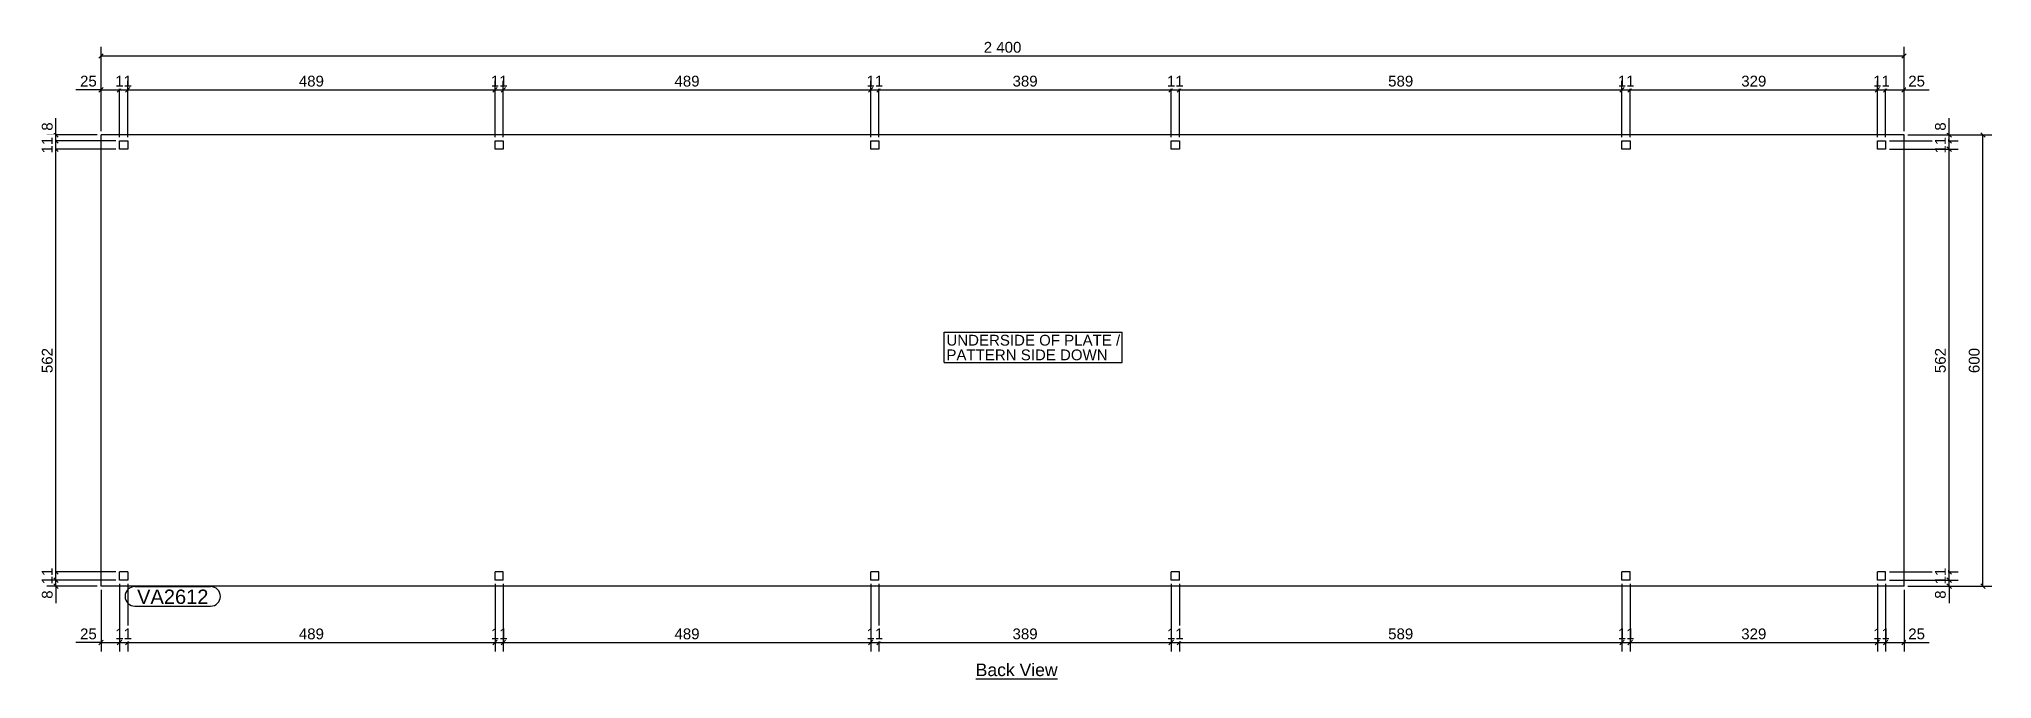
# Model space of a CAD drawing. Header units: millimetres. Extents: x 12 to 2612, y 22 to 873.
import ezdxf

# ---------------------------------------------------------------- set-up
doc = ezdxf.new("R2010")
doc.units = ezdxf.units.MM
doc.styles.add('Arial', font='ARIAL.TTF', dxfattribs={"height": 0.2})

# ---------------------------------------------------------------- blocks, each defined once
blk = doc.blocks.new('Unknown-35597276-11 - 5037')
at = {"color": 6, "linetype": 'Continuous'}
blk.add_line((1258.8, 22.5), (1367.7, 22.5), dxfattribs=at)
at = {"color": 0, "linetype": 'Continuous'}
blk.add_wipeout([(1367.7, 26.2), (1367.7, 43.8), (1258.8, 43.8), (1258.8, 26.2)], dxfattribs=at)
at = {"color": 6, "linetype": 'Continuous', "style": 'Arial'}
blk.add_text('Back View', height=16.71, dxfattribs=at).set_placement((1258.8, 26.2))
blk = doc.blocks.new('Part-35597276-5072 - 5037')
at = {"color": 30, "linetype": 'Continuous'}
for p, q in [((2494.5, 745.8), (94.5, 745.8)), ((94.5, 145.8), (94.5, 745.8)), ((119, 726.8), (119, 737.8)), ((119, 737.8), (130, 737.8)), ((130, 737.8), (130, 726.8)), ((619, 726.8), (619, 737.8)), ((619, 737.8), (630, 737.8)), ((630, 737.8), (630, 726.8)), ((1119, 726.8), (1119, 737.8)), ((1119, 737.8), (1130, 737.8)), ((1130, 737.8), (1130, 726.8)), ((1519, 726.8), (1519, 737.8)), ((1519, 737.8), (1530, 737.8)), ((1530, 737.8), (1530, 726.8)), ((2119, 726.8), (2119, 737.8)), ((2119, 737.8), (2130, 737.8)), ((2130, 737.8), (2130, 726.8)), ((2459, 726.8), (2459, 737.8)), ((2459, 737.8), (2470, 737.8)), ((2470, 737.8), (2470, 726.8)), ((2494.5, 145.8), (2494.5, 745.8)), ((130, 726.8), (119, 726.8)), ((630, 726.8), (619, 726.8)), ((1130, 726.8), (1119, 726.8)), ((1530, 726.8), (1519, 726.8)), ((2130, 726.8), (2119, 726.8)), ((2470, 726.8), (2459, 726.8)), ((130, 164.8), (119, 164.8)), ((119, 153.8), (119, 164.8)), ((130, 164.8), (130, 153.8)), ((630, 164.8), (619, 164.8)), ((619, 153.8), (619, 164.8)), ((630, 153.8), (630, 164.8)), ((1130, 164.8), (1119, 164.8)), ((1119, 153.8), (1119, 164.8)), ((1130, 153.8), (1130, 164.8)), ((1530, 164.8), (1519, 164.8)), ((1519, 153.8), (1519, 164.8)), ((1530, 153.8), (1530, 164.8)), ((2130, 164.8), (2119, 164.8)), ((2119, 153.8), (2119, 164.8)), ((2130, 153.8), (2130, 164.8)), ((2470, 164.8), (2459, 164.8)), ((2459, 153.8), (2459, 164.8)), ((2470, 153.8), (2470, 164.8)), ((2494.5, 145.8), (94.5, 145.8)), ((130, 153.8), (119, 153.8)), ((630, 153.8), (619, 153.8)), ((1130, 153.8), (1119, 153.8)), ((1530, 153.8), (1519, 153.8)), ((2130, 153.8), (2119, 153.8)), ((2470, 153.8), (2459, 153.8))]:
    blk.add_line(p, q, dxfattribs=at)
blk = doc.blocks.new('StraightDimension-35597276-5247 - 5037')
at = {"color": 7, "linetype": 'Continuous'}
for p, q in [((2119, 148.8), (2119, 58.8)), ((2130, 148.8), (2130, 58.8)), ((2116, 67.7), (2122, 73.8)), ((2119, 70.8), (2130, 70.8)), ((2133, 73.8), (2127, 67.7))]:
    blk.add_line(p, q, dxfattribs=at)
at = {"color": 0}
blk.add_wipeout([(2138.6, 72.3), (2138.6, 93.2), (2110.4, 93.2), (2110.4, 72.3)], dxfattribs=at)
at = {"color": 96, "style": 'Arial'}
blk.add_text('11', height=14.33, dxfattribs=at).set_placement((2113.4, 75.2))
blk = doc.blocks.new('StraightDimension-35597276-5078 - 5037')
at = {"color": 7, "linetype": 'Continuous'}
for p, q in [((37.5, 723.7), (31.5, 729.8)), ((114, 726.8), (22.5, 726.8)), ((34.5, 164.7), (34.5, 726.8)), ((114, 164.7), (22.5, 164.7)), ((31.5, 167.8), (37.5, 161.7))]:
    blk.add_line(p, q, dxfattribs=at)
at = {"color": 0}
blk.add_wipeout([(33, 465.4), (12, 465.4), (12, 426.1), (33, 426.1)], dxfattribs=at)
at = {"color": 96, "style": 'Arial'}
blk.add_text('562', height=14.33, rotation=90.0002, dxfattribs=at).set_placement((30, 429.1))
blk = doc.blocks.new('StraightDimension-35597276-5309 - 5037')
at = {"color": 7, "linetype": 'Continuous'}
for p, q in [((91.5, 802.7), (97.5, 808.8)), ((94.5, 750.8), (94.5, 817.8)), ((122, 808.8), (116, 802.7)), ((119, 742.8), (119, 817.8)), ((94.5, 805.8), (119, 805.8))]:
    blk.add_line(p, q, dxfattribs=at)
at = {"color": 0}
blk.add_wipeout([(91.9, 807.2), (91.9, 828.2), (63.6, 828.2), (63.6, 807.2)], dxfattribs=at)
at = {"color": 7, "linetype": 'Continuous'}
blk.add_line((94.5, 805.8), (61, 805.8), dxfattribs=at)
blk.add_line((94.5, 805.8), (61, 805.8), dxfattribs=at)
at = {"color": 96, "style": 'Arial'}
blk.add_text('25', height=14.33, dxfattribs=at).set_placement((66.6, 810.2))
blk = doc.blocks.new('StraightDimension-35597276-5245 - 5037')
at = {"color": 7, "linetype": 'Continuous'}
for p, q in [((2459, 148.8), (2459, 58.8)), ((2470, 148.8), (2470, 58.8)), ((2456, 67.7), (2462, 73.8)), ((2459, 70.8), (2470, 70.8)), ((2473, 73.8), (2467, 67.7))]:
    blk.add_line(p, q, dxfattribs=at)
at = {"color": 0}
blk.add_wipeout([(2478.6, 72.3), (2478.6, 93.2), (2450.4, 93.2), (2450.4, 72.3)], dxfattribs=at)
at = {"color": 96, "style": 'Arial'}
blk.add_text('11', height=14.33, dxfattribs=at).set_placement((2453.4, 75.2))
blk = doc.blocks.new('StraightDimension-35597276-5306 - 5037')
at = {"color": 7, "linetype": 'Continuous'}
for p, q in [((616, 802.7), (622, 808.8)), ((619, 742.8), (619, 817.8)), ((633, 808.8), (627, 802.7)), ((630, 742.8), (630, 817.8)), ((619, 805.8), (630, 805.8))]:
    blk.add_line(p, q, dxfattribs=at)
at = {"color": 0}
blk.add_wipeout([(638.6, 807.2), (638.6, 828.3), (610.4, 828.3), (610.4, 807.2)], dxfattribs=at)
at = {"color": 96, "style": 'Arial'}
blk.add_text('11', height=14.33, dxfattribs=at).set_placement((613.4, 810.2))
blk = doc.blocks.new('StraightDimension-35597276-5076 - 5037')
at = {"color": 7, "linetype": 'Continuous'}
for p, q in [((89.5, 745.8), (22.5, 745.8)), ((114, 737.8), (22.5, 737.8)), ((31.5, 748.8), (37.5, 742.7)), ((37.5, 734.7), (31.5, 740.8)), ((34.5, 737.8), (34.5, 745.8))]:
    blk.add_line(p, q, dxfattribs=at)
at = {"color": 0}
blk.add_wipeout([(33, 765.5), (12, 765.5), (12, 748.4), (33, 748.4)], dxfattribs=at)
at = {"color": 7, "linetype": 'Continuous'}
blk.add_line((34.5, 745.8), (34.5, 768.1), dxfattribs=at)
blk.add_line((34.5, 745.8), (34.5, 768.1), dxfattribs=at)
at = {"color": 96, "style": 'Arial'}
blk.add_text('8', height=14.3, rotation=90.0002, dxfattribs=at).set_placement((30, 751.4))
blk = doc.blocks.new('StraightDimension-35597276-5077 - 5037')
at = {"color": 7, "linetype": 'Continuous'}
for p, q in [((114, 737.8), (22.5, 737.8)), ((31.5, 740.8), (37.5, 734.7)), ((37.5, 723.7), (31.5, 729.8)), ((34.5, 726.8), (34.5, 737.8)), ((114, 726.8), (22.5, 726.8))]:
    blk.add_line(p, q, dxfattribs=at)
at = {"color": 0}
blk.add_wipeout([(33, 746.4), (12, 746.4), (12, 718.1), (33, 718.1)], dxfattribs=at)
at = {"color": 96, "style": 'Arial'}
blk.add_text('11', height=14.33, rotation=90.0002, dxfattribs=at).set_placement((30, 721.1))
blk = doc.blocks.new('StraightDimension-35597276-5079 - 5037')
at = {"color": 7, "linetype": 'Continuous'}
for p, q in [((114, 164.7), (22.5, 164.7)), ((31.5, 167.8), (37.5, 161.7)), ((37.5, 150.7), (31.5, 156.8)), ((34.5, 153.8), (34.5, 164.7)), ((114, 153.8), (22.5, 153.8))]:
    blk.add_line(p, q, dxfattribs=at)
at = {"color": 0}
blk.add_wipeout([(33, 173.4), (12, 173.4), (12, 145.1), (33, 145.1)], dxfattribs=at)
at = {"color": 96, "style": 'Arial'}
blk.add_text('11', height=14.33, rotation=90.0002, dxfattribs=at).set_placement((30, 148.1))
blk = doc.blocks.new('StraightDimension-35597276-5253 - 5037')
at = {"color": 7, "linetype": 'Continuous'}
for p, q in [((619, 148.8), (619, 58.8)), ((630, 148.8), (630, 58.8)), ((616, 67.7), (622, 73.8)), ((619, 70.8), (630, 70.8)), ((633, 73.8), (627, 67.7))]:
    blk.add_line(p, q, dxfattribs=at)
at = {"color": 0}
blk.add_wipeout([(638.6, 72.3), (638.6, 93.2), (610.4, 93.2), (610.4, 72.3)], dxfattribs=at)
at = {"color": 96, "style": 'Arial'}
blk.add_text('11', height=14.33, dxfattribs=at).set_placement((613.4, 75.2))
blk = doc.blocks.new('StraightDimension-35597276-5080 - 5037')
at = {"color": 7, "linetype": 'Continuous'}
for p, q in [((31.5, 156.8), (37.5, 150.7)), ((114, 153.8), (22.5, 153.8)), ((89.5, 145.8), (22.5, 145.8)), ((37.5, 142.7), (31.5, 148.8)), ((34.5, 145.8), (34.5, 153.8))]:
    blk.add_line(p, q, dxfattribs=at)
at = {"color": 0}
blk.add_wipeout([(33, 143.1), (12, 143.1), (12, 126), (33, 126)], dxfattribs=at)
at = {"color": 7, "linetype": 'Continuous'}
blk.add_line((34.5, 145.8), (34.5, 123.4), dxfattribs=at)
blk.add_line((34.5, 145.8), (34.5, 123.4), dxfattribs=at)
at = {"color": 96, "style": 'Arial'}
blk.add_text('8', height=14.3, rotation=90.0002, dxfattribs=at).set_placement((30, 129))
blk = doc.blocks.new('StraightDimension-35597276-5202 - 5037')
at = {"color": 7, "linetype": 'Continuous'}
for p, q in [((2475, 737.8), (2566.5, 737.8)), ((2499.5, 745.8), (2566.5, 745.8)), ((2551.5, 748.8), (2557.5, 742.7)), ((2557.5, 734.7), (2551.5, 740.8)), ((2554.5, 737.8), (2554.5, 745.8))]:
    blk.add_line(p, q, dxfattribs=at)
at = {"color": 0}
blk.add_wipeout([(2553, 765.5), (2532, 765.5), (2532, 748.4), (2553, 748.4)], dxfattribs=at)
at = {"color": 7, "linetype": 'Continuous'}
blk.add_line((2554.5, 745.8), (2554.5, 768.1), dxfattribs=at)
blk.add_line((2554.5, 745.8), (2554.5, 768.1), dxfattribs=at)
at = {"color": 96, "style": 'Arial'}
blk.add_text('8', height=14.3, rotation=90.0002, dxfattribs=at).set_placement((2550, 751.4))
blk = doc.blocks.new('StraightDimension-35597276-5203 - 5037')
at = {"color": 7, "linetype": 'Continuous'}
for p, q in [((2475, 737.8), (2566.5, 737.8)), ((2551.5, 740.8), (2557.5, 734.7)), ((2557.5, 723.7), (2551.5, 729.8)), ((2554.5, 726.8), (2554.5, 737.8)), ((2475, 726.8), (2566.5, 726.8))]:
    blk.add_line(p, q, dxfattribs=at)
at = {"color": 0}
blk.add_wipeout([(2553, 746.4), (2532, 746.4), (2532, 718.1), (2553, 718.1)], dxfattribs=at)
at = {"color": 96, "style": 'Arial'}
blk.add_text('11', height=14.33, rotation=90.0002, dxfattribs=at).set_placement((2550, 721.1))
blk = doc.blocks.new('StraightDimension-35597276-5204 - 5037')
at = {"color": 7, "linetype": 'Continuous'}
for p, q in [((2557.5, 723.7), (2551.5, 729.8)), ((2475, 726.8), (2566.5, 726.8)), ((2554.5, 164.7), (2554.5, 726.8)), ((2475, 164.7), (2566.5, 164.7)), ((2551.5, 167.8), (2557.5, 161.7))]:
    blk.add_line(p, q, dxfattribs=at)
at = {"color": 0}
blk.add_wipeout([(2553, 465.4), (2532, 465.4), (2532, 426.1), (2553, 426.1)], dxfattribs=at)
at = {"color": 96, "style": 'Arial'}
blk.add_text('562', height=14.33, rotation=90.0002, dxfattribs=at).set_placement((2550, 429.1))
blk = doc.blocks.new('StraightDimension-35597276-5205 - 5037')
at = {"color": 7, "linetype": 'Continuous'}
for p, q in [((2475, 164.7), (2566.5, 164.7)), ((2551.5, 167.8), (2557.5, 161.7)), ((2557.5, 150.7), (2551.5, 156.8)), ((2554.5, 153.8), (2554.5, 164.7)), ((2475, 153.8), (2566.5, 153.8))]:
    blk.add_line(p, q, dxfattribs=at)
at = {"color": 0}
blk.add_wipeout([(2553, 173.4), (2532, 173.4), (2532, 145.1), (2553, 145.1)], dxfattribs=at)
at = {"color": 96, "style": 'Arial'}
blk.add_text('11', height=14.33, rotation=90.0002, dxfattribs=at).set_placement((2550, 148.1))
blk = doc.blocks.new('StraightDimension-35597276-5206 - 5037')
at = {"color": 7, "linetype": 'Continuous'}
for p, q in [((2551.5, 156.8), (2557.5, 150.7)), ((2475, 153.8), (2566.5, 153.8)), ((2499.5, 145.8), (2566.5, 145.8)), ((2557.5, 142.7), (2551.5, 148.8)), ((2554.5, 145.8), (2554.5, 153.8))]:
    blk.add_line(p, q, dxfattribs=at)
at = {"color": 0}
blk.add_wipeout([(2553, 143.1), (2532, 143.1), (2532, 126), (2553, 126)], dxfattribs=at)
at = {"color": 7, "linetype": 'Continuous'}
blk.add_line((2554.5, 145.8), (2554.5, 123.4), dxfattribs=at)
blk.add_line((2554.5, 145.8), (2554.5, 123.4), dxfattribs=at)
at = {"color": 96, "style": 'Arial'}
blk.add_text('8', height=14.3, rotation=90.0002, dxfattribs=at).set_placement((2550, 129))
blk = doc.blocks.new('StraightDimension-35597276-5303 - 5037')
at = {"color": 7, "linetype": 'Continuous'}
for p, q in [((1133, 808.8), (1127, 802.7)), ((1130, 742.8), (1130, 817.8)), ((1516, 802.7), (1522, 808.8)), ((1519, 742.8), (1519, 817.8)), ((1130, 805.8), (1519, 805.8))]:
    blk.add_line(p, q, dxfattribs=at)
at = {"color": 0}
blk.add_wipeout([(1344.2, 807.2), (1344.2, 828.2), (1304.8, 828.2), (1304.8, 807.2)], dxfattribs=at)
at = {"color": 96, "style": 'Arial'}
blk.add_text('389', height=14.33, dxfattribs=at).set_placement((1307.8, 810.2))
blk = doc.blocks.new('StraightDimension-35597276-5239 - 5037')
at = {"color": 7, "linetype": 'Continuous'}
for p, q in [((2499.5, 745.8), (2611.5, 745.8)), ((2602.5, 742.7), (2596.5, 748.8)), ((2599.5, 145.8), (2599.5, 745.8)), ((2499.5, 145.8), (2611.5, 145.8)), ((2596.5, 148.8), (2602.5, 142.7))]:
    blk.add_line(p, q, dxfattribs=at)
at = {"color": 0}
blk.add_wipeout([(2598, 465.4), (2577, 465.4), (2577, 426.1), (2598, 426.1)], dxfattribs=at)
at = {"color": 96, "style": 'Arial'}
blk.add_text('600', height=14.33, rotation=90.0002, dxfattribs=at).set_placement((2595, 429.1))
blk = doc.blocks.new('StraightDimension-35597276-5308 - 5037')
at = {"color": 7, "linetype": 'Continuous'}
for p, q in [((116, 802.7), (122, 808.8)), ((119, 742.8), (119, 817.8)), ((133, 808.8), (127, 802.7)), ((130, 742.8), (130, 817.8)), ((119, 805.8), (130, 805.8))]:
    blk.add_line(p, q, dxfattribs=at)
at = {"color": 0}
blk.add_wipeout([(138.6, 807.2), (138.6, 828.3), (110.4, 828.3), (110.4, 807.2)], dxfattribs=at)
at = {"color": 96, "style": 'Arial'}
blk.add_text('11', height=14.33, dxfattribs=at).set_placement((113.4, 810.2))
blk = doc.blocks.new('StraightDimension-35597276-5244 - 5037')
at = {"color": 7, "linetype": 'Continuous'}
for p, q in [((2470, 148.8), (2470, 58.8)), ((2494.5, 140.8), (2494.5, 58.8)), ((2467, 67.7), (2473, 73.8)), ((2470, 70.8), (2494.5, 70.8)), ((2497.5, 73.8), (2491.5, 67.7))]:
    blk.add_line(p, q, dxfattribs=at)
at = {"color": 0}
blk.add_wipeout([(2525.4, 72.3), (2525.4, 93.2), (2497.1, 93.2), (2497.1, 72.3)], dxfattribs=at)
at = {"color": 7, "linetype": 'Continuous'}
blk.add_line((2494.5, 70.8), (2528, 70.8), dxfattribs=at)
blk.add_line((2494.5, 70.8), (2528, 70.8), dxfattribs=at)
at = {"color": 96, "style": 'Arial'}
blk.add_text('25', height=14.33, dxfattribs=at).set_placement((2500.1, 75.2))
blk = doc.blocks.new('StraightDimension-35597276-5246 - 5037')
at = {"color": 7, "linetype": 'Continuous'}
for p, q in [((2130, 148.8), (2130, 58.8)), ((2459, 148.8), (2459, 58.8)), ((2133, 73.8), (2127, 67.7)), ((2130, 70.8), (2459, 70.8)), ((2456, 67.7), (2462, 73.8))]:
    blk.add_line(p, q, dxfattribs=at)
at = {"color": 0}
blk.add_wipeout([(2314.2, 72.3), (2314.2, 93.2), (2274.8, 93.2), (2274.8, 72.3)], dxfattribs=at)
at = {"color": 96, "style": 'Arial'}
blk.add_text('329', height=14.33, dxfattribs=at).set_placement((2277.8, 75.2))
blk = doc.blocks.new('StraightDimension-35597276-5248 - 5037')
at = {"color": 7, "linetype": 'Continuous'}
for p, q in [((1530, 148.8), (1530, 58.8)), ((2119, 148.8), (2119, 58.8)), ((1533, 73.8), (1527, 67.7)), ((1530, 70.8), (2119, 70.8)), ((2116, 67.7), (2122, 73.8))]:
    blk.add_line(p, q, dxfattribs=at)
at = {"color": 0}
blk.add_wipeout([(1844.2, 72.3), (1844.2, 93.2), (1804.8, 93.2), (1804.8, 72.3)], dxfattribs=at)
at = {"color": 96, "style": 'Arial'}
blk.add_text('589', height=14.33, dxfattribs=at).set_placement((1807.8, 75.2))
blk = doc.blocks.new('StraightDimension-35597276-5249 - 5037')
at = {"color": 7, "linetype": 'Continuous'}
for p, q in [((1519, 148.8), (1519, 58.8)), ((1530, 148.8), (1530, 58.8)), ((1516, 67.7), (1522, 73.8)), ((1519, 70.8), (1530, 70.8)), ((1533, 73.8), (1527, 67.7))]:
    blk.add_line(p, q, dxfattribs=at)
at = {"color": 0}
blk.add_wipeout([(1538.6, 72.3), (1538.6, 93.2), (1510.4, 93.2), (1510.4, 72.3)], dxfattribs=at)
at = {"color": 96, "style": 'Arial'}
blk.add_text('11', height=14.33, dxfattribs=at).set_placement((1513.4, 75.2))
blk = doc.blocks.new('StraightDimension-35597276-5250 - 5037')
at = {"color": 7, "linetype": 'Continuous'}
for p, q in [((1130, 148.8), (1130, 58.8)), ((1519, 148.8), (1519, 58.8)), ((1133, 73.8), (1127, 67.7)), ((1130, 70.8), (1519, 70.8)), ((1516, 67.7), (1522, 73.8))]:
    blk.add_line(p, q, dxfattribs=at)
at = {"color": 0}
blk.add_wipeout([(1344.2, 72.3), (1344.2, 93.2), (1304.8, 93.2), (1304.8, 72.3)], dxfattribs=at)
at = {"color": 96, "style": 'Arial'}
blk.add_text('389', height=14.33, dxfattribs=at).set_placement((1307.8, 75.2))
blk = doc.blocks.new('StraightDimension-35597276-5251 - 5037')
at = {"color": 7, "linetype": 'Continuous'}
for p, q in [((1119, 148.8), (1119, 58.8)), ((1130, 148.8), (1130, 58.8)), ((1116, 67.7), (1122, 73.8)), ((1119, 70.8), (1130, 70.8)), ((1133, 73.8), (1127, 67.7))]:
    blk.add_line(p, q, dxfattribs=at)
at = {"color": 0}
blk.add_wipeout([(1138.6, 72.3), (1138.6, 93.2), (1110.4, 93.2), (1110.4, 72.3)], dxfattribs=at)
at = {"color": 96, "style": 'Arial'}
blk.add_text('11', height=14.33, dxfattribs=at).set_placement((1113.4, 75.2))
blk = doc.blocks.new('StraightDimension-35597276-5252 - 5037')
at = {"color": 7, "linetype": 'Continuous'}
for p, q in [((630, 148.8), (630, 58.8)), ((1119, 148.8), (1119, 58.8)), ((633, 73.8), (627, 67.7)), ((630, 70.8), (1119, 70.8)), ((1116, 67.7), (1122, 73.8))]:
    blk.add_line(p, q, dxfattribs=at)
at = {"color": 0}
blk.add_wipeout([(894.2, 72.3), (894.2, 93.2), (854.8, 93.2), (854.8, 72.3)], dxfattribs=at)
at = {"color": 96, "style": 'Arial'}
blk.add_text('489', height=14.33, dxfattribs=at).set_placement((857.8, 75.2))
blk = doc.blocks.new('StraightDimension-35597276-5254 - 5037')
at = {"color": 7, "linetype": 'Continuous'}
for p, q in [((130, 148.8), (130, 58.8)), ((619, 148.8), (619, 58.8)), ((133, 73.8), (127, 67.7)), ((130, 70.8), (619, 70.8)), ((616, 67.7), (622, 73.8))]:
    blk.add_line(p, q, dxfattribs=at)
at = {"color": 0}
blk.add_wipeout([(394.2, 72.3), (394.2, 93.2), (354.8, 93.2), (354.8, 72.3)], dxfattribs=at)
at = {"color": 96, "style": 'Arial'}
blk.add_text('489', height=14.33, dxfattribs=at).set_placement((357.8, 75.2))
blk = doc.blocks.new('StraightDimension-35597276-5255 - 5037')
at = {"color": 7, "linetype": 'Continuous'}
for p, q in [((119, 148.8), (119, 58.8)), ((130, 148.8), (130, 58.8)), ((116, 67.7), (122, 73.8)), ((119, 70.8), (130, 70.8)), ((133, 73.8), (127, 67.7))]:
    blk.add_line(p, q, dxfattribs=at)
at = {"color": 0}
blk.add_wipeout([(138.6, 72.3), (138.6, 93.2), (110.4, 93.2), (110.4, 72.3)], dxfattribs=at)
at = {"color": 96, "style": 'Arial'}
blk.add_text('11', height=14.33, dxfattribs=at).set_placement((113.4, 75.2))
blk = doc.blocks.new('StraightDimension-35597276-5256 - 5037')
at = {"color": 7, "linetype": 'Continuous'}
for p, q in [((94.5, 140.8), (94.5, 58.8)), ((119, 148.8), (119, 58.8)), ((91.5, 67.7), (97.5, 73.8)), ((94.5, 70.8), (119, 70.8)), ((122, 73.8), (116, 67.7))]:
    blk.add_line(p, q, dxfattribs=at)
at = {"color": 0}
blk.add_wipeout([(91.9, 72.3), (91.9, 93.2), (63.6, 93.2), (63.6, 72.3)], dxfattribs=at)
at = {"color": 7, "linetype": 'Continuous'}
blk.add_line((94.5, 70.8), (61, 70.8), dxfattribs=at)
blk.add_line((94.5, 70.8), (61, 70.8), dxfattribs=at)
at = {"color": 96, "style": 'Arial'}
blk.add_text('25', height=14.33, dxfattribs=at).set_placement((66.6, 75.2))
blk = doc.blocks.new('StraightDimension-35597276-5297 - 5037')
at = {"color": 7, "linetype": 'Continuous'}
for p, q in [((2467, 802.7), (2473, 808.8)), ((2470, 742.8), (2470, 817.8)), ((2497.5, 808.8), (2491.5, 802.7)), ((2494.5, 750.8), (2494.5, 817.8)), ((2470, 805.8), (2494.5, 805.8))]:
    blk.add_line(p, q, dxfattribs=at)
at = {"color": 0}
blk.add_wipeout([(2525.4, 807.2), (2525.4, 828.3), (2497.1, 828.3), (2497.1, 807.2)], dxfattribs=at)
at = {"color": 7, "linetype": 'Continuous'}
blk.add_line((2494.5, 805.8), (2528, 805.8), dxfattribs=at)
blk.add_line((2494.5, 805.8), (2528, 805.8), dxfattribs=at)
at = {"color": 96, "style": 'Arial'}
blk.add_text('25', height=14.33, dxfattribs=at).set_placement((2500.1, 810.2))
blk = doc.blocks.new('StraightDimension-35597276-5298 - 5037')
at = {"color": 7, "linetype": 'Continuous'}
for p, q in [((2456, 802.7), (2462, 808.8)), ((2459, 742.8), (2459, 817.8)), ((2473, 808.8), (2467, 802.7)), ((2470, 742.8), (2470, 817.8)), ((2459, 805.8), (2470, 805.8))]:
    blk.add_line(p, q, dxfattribs=at)
at = {"color": 0}
blk.add_wipeout([(2478.6, 807.2), (2478.6, 828.3), (2450.4, 828.3), (2450.4, 807.2)], dxfattribs=at)
at = {"color": 96, "style": 'Arial'}
blk.add_text('11', height=14.33, dxfattribs=at).set_placement((2453.4, 810.2))
blk = doc.blocks.new('StraightDimension-35597276-5299 - 5037')
at = {"color": 7, "linetype": 'Continuous'}
for p, q in [((2133, 808.8), (2127, 802.7)), ((2130, 742.8), (2130, 817.8)), ((2456, 802.7), (2462, 808.8)), ((2459, 742.8), (2459, 817.8)), ((2130, 805.8), (2459, 805.8))]:
    blk.add_line(p, q, dxfattribs=at)
at = {"color": 0}
blk.add_wipeout([(2314.2, 807.2), (2314.2, 828.2), (2274.8, 828.2), (2274.8, 807.2)], dxfattribs=at)
at = {"color": 96, "style": 'Arial'}
blk.add_text('329', height=14.33, dxfattribs=at).set_placement((2277.8, 810.2))
blk = doc.blocks.new('StraightDimension-35597276-5300 - 5037')
at = {"color": 7, "linetype": 'Continuous'}
for p, q in [((2116, 802.7), (2122, 808.8)), ((2119, 742.8), (2119, 817.8)), ((2133, 808.8), (2127, 802.7)), ((2130, 742.8), (2130, 817.8)), ((2119, 805.8), (2130, 805.8))]:
    blk.add_line(p, q, dxfattribs=at)
at = {"color": 0}
blk.add_wipeout([(2138.6, 807.2), (2138.6, 828.3), (2110.4, 828.3), (2110.4, 807.2)], dxfattribs=at)
at = {"color": 96, "style": 'Arial'}
blk.add_text('11', height=14.33, dxfattribs=at).set_placement((2113.4, 810.2))
blk = doc.blocks.new('StraightDimension-35597276-5301 - 5037')
at = {"color": 7, "linetype": 'Continuous'}
for p, q in [((1533, 808.8), (1527, 802.7)), ((1530, 742.8), (1530, 817.8)), ((2116, 802.7), (2122, 808.8)), ((2119, 742.8), (2119, 817.8)), ((1530, 805.8), (2119, 805.8))]:
    blk.add_line(p, q, dxfattribs=at)
at = {"color": 0}
blk.add_wipeout([(1844.2, 807.2), (1844.2, 828.2), (1804.8, 828.2), (1804.8, 807.2)], dxfattribs=at)
at = {"color": 96, "style": 'Arial'}
blk.add_text('589', height=14.33, dxfattribs=at).set_placement((1807.8, 810.2))
blk = doc.blocks.new('StraightDimension-35597276-5302 - 5037')
at = {"color": 7, "linetype": 'Continuous'}
for p, q in [((1516, 802.7), (1522, 808.8)), ((1519, 742.8), (1519, 817.8)), ((1533, 808.8), (1527, 802.7)), ((1530, 742.8), (1530, 817.8)), ((1519, 805.8), (1530, 805.8))]:
    blk.add_line(p, q, dxfattribs=at)
at = {"color": 0}
blk.add_wipeout([(1538.6, 807.2), (1538.6, 828.3), (1510.4, 828.3), (1510.4, 807.2)], dxfattribs=at)
at = {"color": 96, "style": 'Arial'}
blk.add_text('11', height=14.33, dxfattribs=at).set_placement((1513.4, 810.2))
blk = doc.blocks.new('StraightDimension-35597276-5304 - 5037')
at = {"color": 7, "linetype": 'Continuous'}
for p, q in [((1116, 802.7), (1122, 808.8)), ((1119, 742.8), (1119, 817.8)), ((1133, 808.8), (1127, 802.7)), ((1130, 742.8), (1130, 817.8)), ((1119, 805.8), (1130, 805.8))]:
    blk.add_line(p, q, dxfattribs=at)
at = {"color": 0}
blk.add_wipeout([(1138.6, 807.2), (1138.6, 828.3), (1110.4, 828.3), (1110.4, 807.2)], dxfattribs=at)
at = {"color": 96, "style": 'Arial'}
blk.add_text('11', height=14.33, dxfattribs=at).set_placement((1113.4, 810.2))
blk = doc.blocks.new('StraightDimension-35597276-5305 - 5037')
at = {"color": 7, "linetype": 'Continuous'}
for p, q in [((633, 808.8), (627, 802.7)), ((630, 742.8), (630, 817.8)), ((1116, 802.7), (1122, 808.8)), ((1119, 742.8), (1119, 817.8)), ((630, 805.8), (1119, 805.8))]:
    blk.add_line(p, q, dxfattribs=at)
at = {"color": 0}
blk.add_wipeout([(894.2, 807.2), (894.2, 828.2), (854.8, 828.2), (854.8, 807.2)], dxfattribs=at)
at = {"color": 96, "style": 'Arial'}
blk.add_text('489', height=14.33, dxfattribs=at).set_placement((857.8, 810.2))
blk = doc.blocks.new('StraightDimension-35597276-5307 - 5037')
at = {"color": 7, "linetype": 'Continuous'}
for p, q in [((133, 808.8), (127, 802.7)), ((130, 742.8), (130, 817.8)), ((616, 802.7), (622, 808.8)), ((619, 742.8), (619, 817.8)), ((130, 805.8), (619, 805.8))]:
    blk.add_line(p, q, dxfattribs=at)
at = {"color": 0}
blk.add_wipeout([(394.2, 807.2), (394.2, 828.2), (354.8, 828.2), (354.8, 807.2)], dxfattribs=at)
at = {"color": 96, "style": 'Arial'}
blk.add_text('489', height=14.33, dxfattribs=at).set_placement((357.8, 810.2))
blk = doc.blocks.new('StraightDimension-35597276-5350 - 5037')
at = {"color": 7, "linetype": 'Continuous'}
for p, q in [((94.5, 750.8), (94.5, 862.8)), ((2494.5, 750.8), (2494.5, 862.8)), ((97.5, 853.8), (91.5, 847.7)), ((94.5, 850.8), (2494.5, 850.8)), ((2491.5, 847.7), (2497.5, 853.8))]:
    blk.add_line(p, q, dxfattribs=at)
at = {"color": 0}
blk.add_wipeout([(1322.5, 852.2), (1322.5, 873.3), (1266.5, 873.3), (1266.5, 852.2)], dxfattribs=at)
at = {"color": 96, "style": 'Arial'}
blk.add_text('2 400', height=14.33, dxfattribs=at).set_placement((1269.5, 855.2))
blk = doc.blocks.new('Text-35597276-6143 - 5037')
at = {"color": 0, "linetype": 'Continuous'}
blk.add_wipeout([(1434.2, 446.2), (1434.2, 461.2), (1219.8, 461.2), (1219.8, 446.2)], dxfattribs=at)
at = {"color": 7, "linetype": 'Continuous'}
blk.add_line((1216.8, 443.2), (1453.9, 443.2), dxfattribs=at)
at = {"color": 0, "linetype": 'Continuous'}
blk.add_wipeout([(1450.9, 465.7), (1450.9, 480.7), (1219.8, 480.7), (1219.8, 465.7)], dxfattribs=at)
at = {"color": 7, "linetype": 'Continuous'}
for p, q in [((1216.8, 483.7), (1453.9, 483.7)), ((1216.8, 443.2), (1216.8, 483.7)), ((1453.9, 443.2), (1453.9, 483.7))]:
    blk.add_line(p, q, dxfattribs=at)
at = {"color": 96, "linetype": 'Continuous', "style": 'Arial'}
for s, p in [('UNDERSIDE OF PLATE /', (1219.8, 465.7)), ('PATTERN SIDE DOWN', (1219.8, 446.2))]:
    blk.add_text(s, height=14.326, dxfattribs=at).set_placement(p)
blk = doc.blocks.new('Mark-35597276-5354 - 5037')
at = {"color": 0}
blk.add_wipeout([(237.3, 122.2), (237.3, 142.2), (142.5, 142.2), (142.5, 122.2)], dxfattribs=at)
blk.add_wipeout([(237.3, 122.2), (237.3, 142.2), (142.5, 142.2), (142.5, 122.2)], dxfattribs=at)
at = {"color": 7, "linetype": 'Continuous'}
for p, q in [((139.5, 145.2), (240.3, 145.2)), ((139.5, 119.2), (240.3, 119.2))]:
    blk.add_line(p, q, dxfattribs=at)
for centre, start, end in [((139.5, 132.2), 90, 270), ((240.3, 132.2), 270, 90)]:
    blk.add_arc(centre, 13, start, end, dxfattribs=at)
at = {"color": 96, "style": 'Arial'}
blk.add_text('VA2612', height=19.1, dxfattribs=at).set_placement((142.5, 122.2))

msp = doc.modelspace()

# ---------------------------------------------------------------- block references
for name in ['Part-35597276-5072 - 5037', 'Unknown-35597276-11 - 5037']:
    msp.add_blockref(name, (0, 0))

# ---------------------------------------------------------------- next in the draw order: block references
for name in ['StraightDimension-35597276-5309 - 5037', 'StraightDimension-35597276-5306 - 5037', 'StraightDimension-35597276-5303 - 5037', 'StraightDimension-35597276-5202 - 5037', 'StraightDimension-35597276-5078 - 5037', 'Text-35597276-6143 - 5037', 'StraightDimension-35597276-5253 - 5037', 'StraightDimension-35597276-5247 - 5037', 'StraightDimension-35597276-5245 - 5037']:
    msp.add_blockref(name, (0, 0))

# ---------------------------------------------------------------- next in the draw order: block references
for name in ['StraightDimension-35597276-5304 - 5037', 'StraightDimension-35597276-5076 - 5037', 'StraightDimension-35597276-5203 - 5037', 'StraightDimension-35597276-5079 - 5037']:
    msp.add_blockref(name, (0, 0))

# ---------------------------------------------------------------- next in the draw order: block references
for name in ['StraightDimension-35597276-5305 - 5037', 'StraightDimension-35597276-5077 - 5037', 'StraightDimension-35597276-5204 - 5037', 'StraightDimension-35597276-5080 - 5037']:
    msp.add_blockref(name, (0, 0))

# ---------------------------------------------------------------- next in the draw order: block references
for name in ['StraightDimension-35597276-5308 - 5037', 'StraightDimension-35597276-5205 - 5037']:
    msp.add_blockref(name, (0, 0))

# ---------------------------------------------------------------- next in the draw order: block references
for name in ['StraightDimension-35597276-5307 - 5037', 'StraightDimension-35597276-5206 - 5037']:
    msp.add_blockref(name, (0, 0))

# ---------------------------------------------------------------- next in the draw order: block references
msp.add_blockref('StraightDimension-35597276-5239 - 5037', (0, 0))

# ---------------------------------------------------------------- next in the draw order: block references
for name in ['StraightDimension-35597276-5297 - 5037', 'StraightDimension-35597276-5244 - 5037']:
    msp.add_blockref(name, (0, 0))

# ---------------------------------------------------------------- next in the draw order: block references
for name in ['StraightDimension-35597276-5298 - 5037', 'StraightDimension-35597276-5246 - 5037']:
    msp.add_blockref(name, (0, 0))

# ---------------------------------------------------------------- next in the draw order: block references
for name in ['StraightDimension-35597276-5299 - 5037', 'StraightDimension-35597276-5248 - 5037']:
    msp.add_blockref(name, (0, 0))

# ---------------------------------------------------------------- next in the draw order: block references
for name in ['StraightDimension-35597276-5300 - 5037', 'StraightDimension-35597276-5249 - 5037']:
    msp.add_blockref(name, (0, 0))

# ---------------------------------------------------------------- next in the draw order: block references
for name in ['StraightDimension-35597276-5301 - 5037', 'StraightDimension-35597276-5250 - 5037']:
    msp.add_blockref(name, (0, 0))

# ---------------------------------------------------------------- next in the draw order: block references
for name in ['StraightDimension-35597276-5302 - 5037', 'StraightDimension-35597276-5251 - 5037']:
    msp.add_blockref(name, (0, 0))

# ---------------------------------------------------------------- next in the draw order: block references
for name in ['StraightDimension-35597276-5350 - 5037', 'StraightDimension-35597276-5252 - 5037']:
    msp.add_blockref(name, (0, 0))

# ---------------------------------------------------------------- next in the draw order: block references
msp.add_blockref('StraightDimension-35597276-5254 - 5037', (0, 0))

# ---------------------------------------------------------------- next in the draw order: block references
msp.add_blockref('StraightDimension-35597276-5255 - 5037', (0, 0))

# ---------------------------------------------------------------- next in the draw order: block references
msp.add_blockref('StraightDimension-35597276-5256 - 5037', (0, 0))

# ---------------------------------------------------------------- next in the draw order: block references
msp.add_blockref('Mark-35597276-5354 - 5037', (0, 0))

doc.saveas('drawing.dxf')
